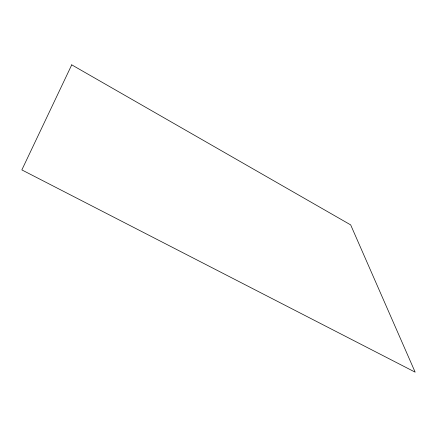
<?xml version="1.0" encoding="UTF-8"?>
<svg xmlns="http://www.w3.org/2000/svg" width="437" height="437" viewBox="0 0 437 437"><rect width="100%" height="100%" fill="white"/><g stroke="black" fill="none" stroke-linecap="round" stroke-linejoin="round"><path stroke-width="0.66" d="M71.739 64.845L21.85 169.906L415.15 372.155L350.671 224.891L71.739 64.845"/></g></svg>
